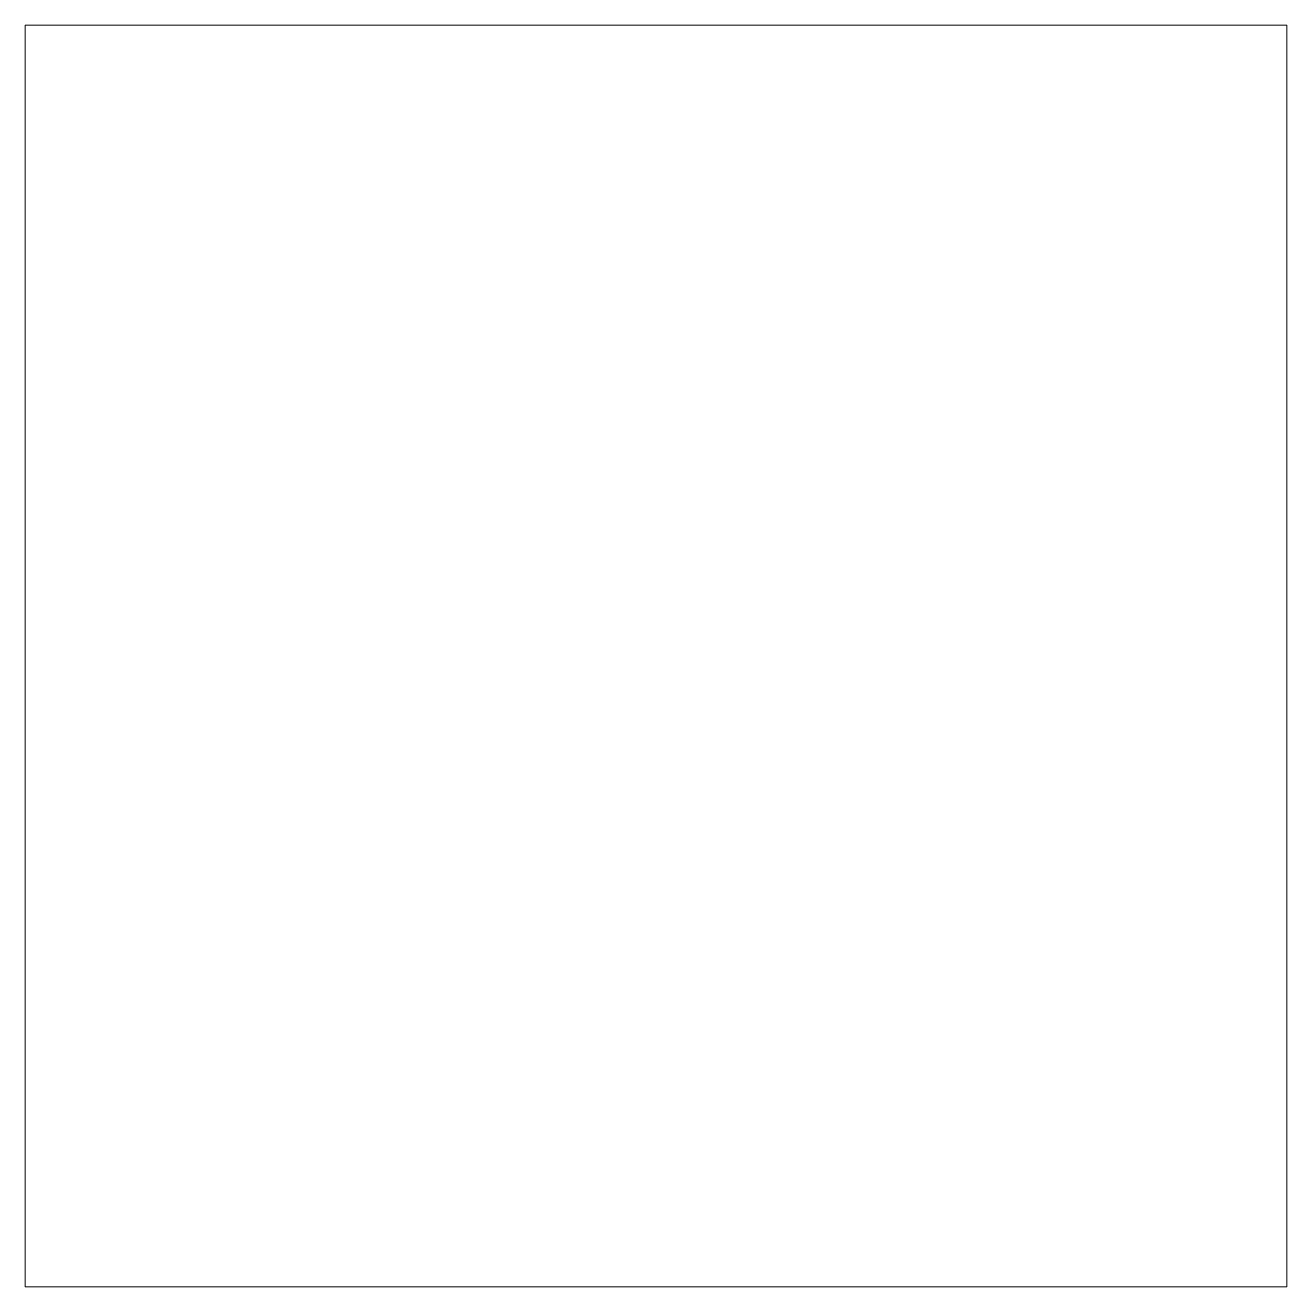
# Model space of a CAD drawing. Extents: x 347 to 529, y 602 to 784.
import ezdxf

# ---------------------------------------------------------------- set-up
doc = ezdxf.new("R2010")
doc.units = 0
doc.header["$MEASUREMENT"] = 0
doc.layers.add('Calque 1', color=7, linetype='Continuous', lineweight=0)
picture_1 = doc.add_image_def('image1.png', size_in_pixel=(182, 182))

msp = doc.modelspace()

# ---------------------------------------------------------------- pictures from other files: only their frames are drawn
at = {"layer": 'Calque 1'}
image = msp.add_image(picture_1, insert=(347, 602), size_in_units=(182, 182), dxfattribs=at)

doc.saveas('drawing.dxf')
